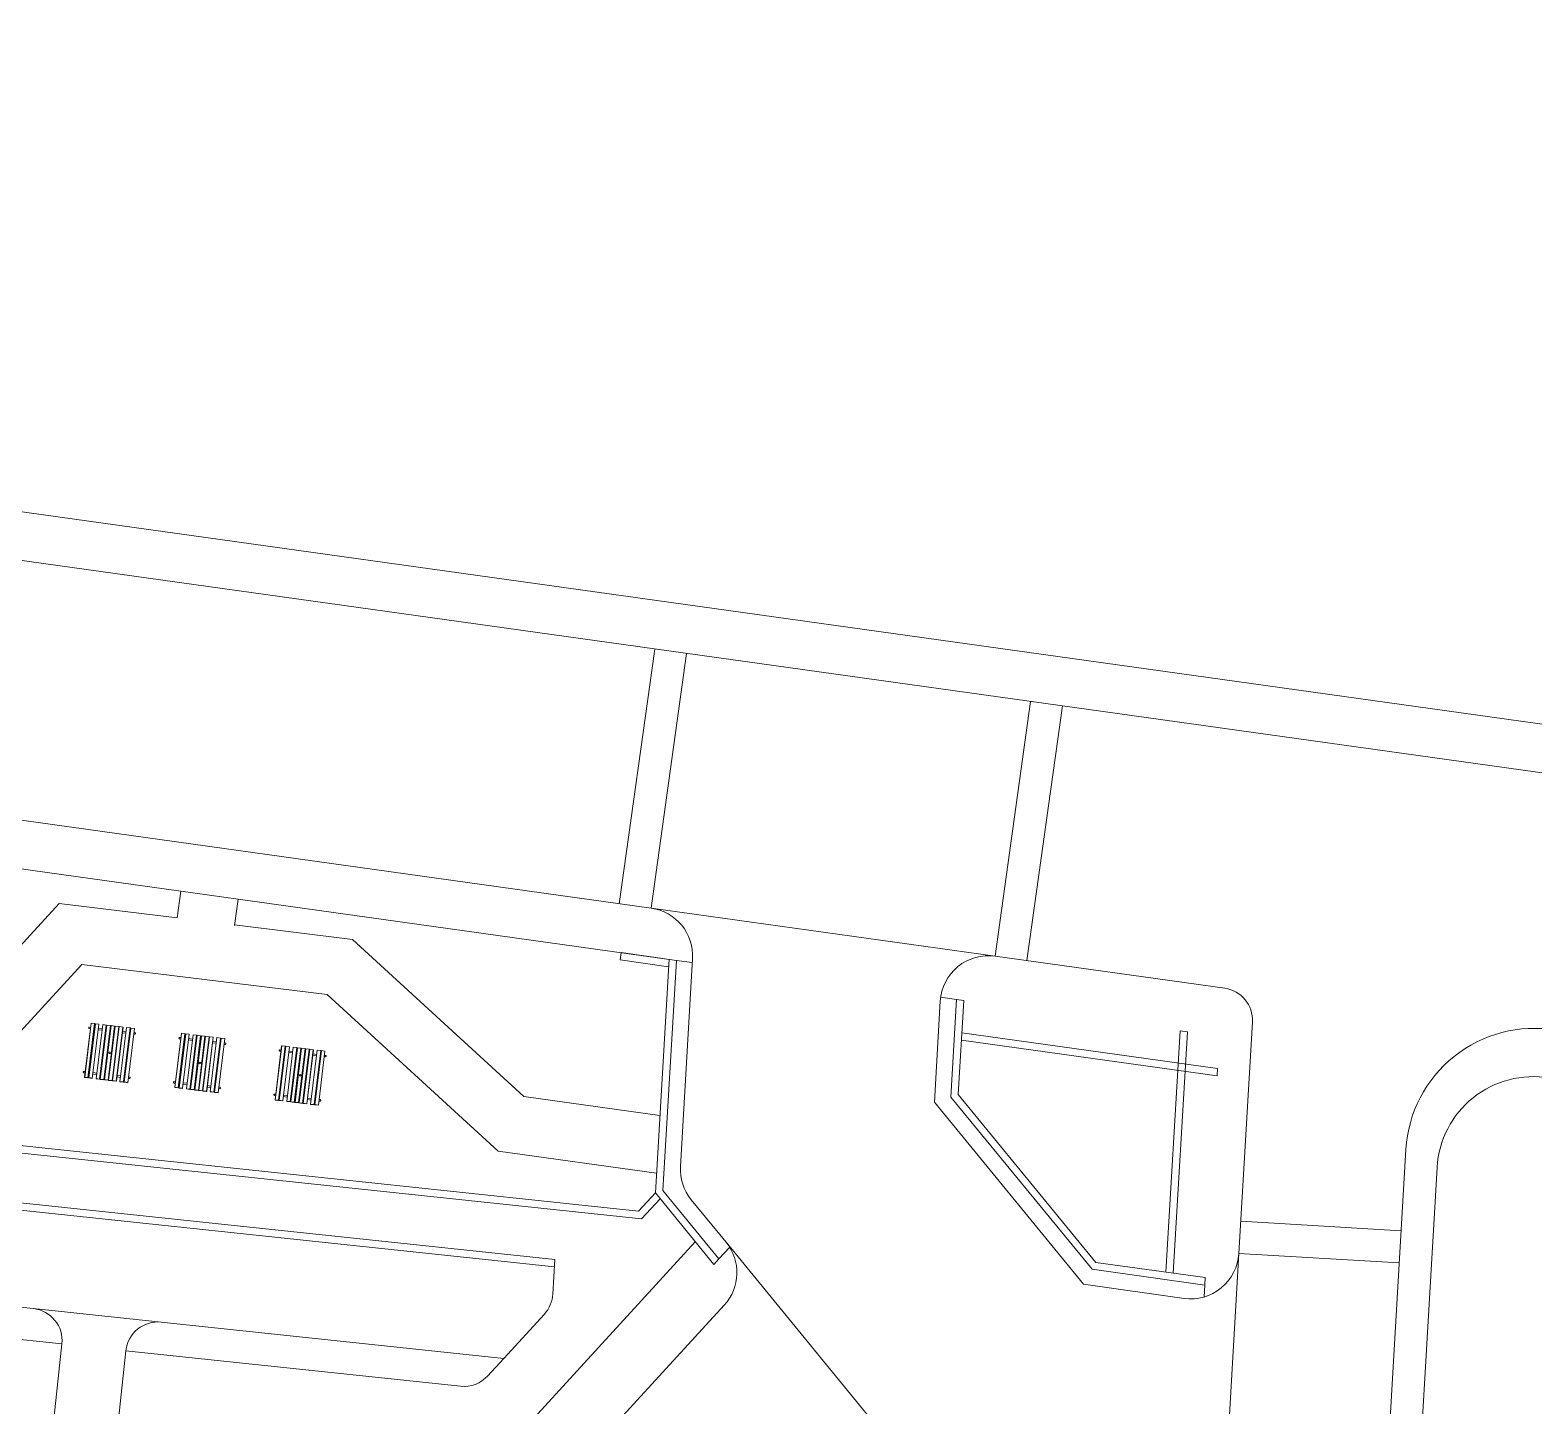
# Model space of a CAD drawing. Header units: metres. Extents: x 750 to 3116, y -341 to 1465.
# Drawn here: x 1662.97 to 1709.76, y 746.22 to 789.02 of the extents above; entities that cross this region are included whole.
import ezdxf

# ---------------------------------------------------------------- set-up
doc = ezdxf.new("R2010")
doc.units = ezdxf.units.M
for name, color, linetype, lineweight in [('Cycle road', 254, 'Continuous', 20), ('Footpath', 32, 'Continuous', 18), ('Hidden line', 251, 'Continuous', 5), ('Inverted beam', 252, 'Continuous', 5), ('Levels', 252, 'Continuous', 5), ('street fur', 33, 'Continuous', 15), ('Vehicular Road', 253, 'Continuous', 20), ('Wall ext', 20, 'Continuous', 18)]:
    doc.layers.add(name, color=color, linetype=linetype, lineweight=lineweight)

msp = doc.modelspace()

# ---------------------------------------------------------------- linework, layer by layer
at = {"layer": 'Cycle road'}
for p, q in [((1625.313, 756.499), (1679.299, 750.771)), ((1663.543, 744.166), (1663.965, 748.144)), ((1665.532, 743.955), (1665.954, 747.933))]:
    msp.add_line(p, q, dxfattribs=at)
at = {"layer": 'Cycle road', "lineweight": 20}
for p, q in [((1679.285, 750.541), (1625.289, 756.27)), ((1679.299, 750.771), (1679.236, 749.691)), ((1678.975, 749.074), (1677.708, 747.692))]:
    msp.add_line(p, q, dxfattribs=at)
at = {"layer": 'Cycle road', "lineweight": 18}
for p, q in [((1635.435, 752.177), (1663.076, 749.244)), ((1667.054, 748.822), (1677.708, 747.692))]:
    msp.add_line(p, q, dxfattribs=at)
at = {"layer": 'Cycle road', "lineweight": 20}
msp.add_arc((1678.237, 749.75), 1, 317.511, 356.6523, dxfattribs=at)
at = {"layer": 'Cycle road'}
for centre, start, end in [((1662.971, 748.25), 353.9431, 83.9431), ((1666.949, 747.828), 83.9431, 173.9431)]:
    msp.add_arc(centre, 1, start, end, dxfattribs=at)
at = {"layer": 'Footpath'}
for p, q in [((1667.551, 761.399), (1667.667, 762.231)), ((1659.716, 757.303), (1663.881, 761.85)), ((1667.551, 761.399), (1663.881, 761.85)), ((1669.336, 761.165), (1669.45, 761.982)), ((1673.008, 760.73), (1669.338, 761.18)), ((1678.338, 755.848), (1673.008, 760.73)), ((1660.418, 755.404), (1664.582, 759.95)), ((1672.217, 759.014), (1664.582, 759.95)), ((1677.535, 754.142), (1672.217, 759.014)), ((1678.338, 755.848), (1682.566, 755.257)), ((1677.535, 754.142), (1682.461, 753.454)), ((1634.335, 751.288), (1663.965, 748.144))]:
    msp.add_line(p, q, dxfattribs=at)
at = {"layer": 'Footpath', "lineweight": 20}
for p, q in [((1676.366, 746.828), (1665.954, 747.933)), ((1677.708, 747.692), (1677.209, 747.147))]:
    msp.add_line(p, q, dxfattribs=at)
at = {"layer": 'Footpath'}
for points in [[(2216.125, 835.191), (2176.415, 832.32), (2151.526, 830.622), (2124.5, 829.272), (2102.592, 826.769), (2066.447, 817.739), (2027.786, 805.153), (1873.651, 758.598), (1866.076, 756.749), (1859.037, 756.042), (1845.561, 753.412), (1836.437, 751.854), (1826.794, 752.066), (1815.967, 753.762), (1802.486, 755.632), (1785.869, 757.277), (1777.954, 757.907), (1762.081, 761.309), (1746.359, 763.919), (1712.64, 767.057), (1620.187, 779.969), (1552.188, 787.74), (1444.636, 794.917)], [(1637.388, 763.859), (1637.744, 766.411), (1667.667, 762.231)], [(1669.45, 761.982), (1683.079, 760.079)]]:
    msp.add_lwpolyline(points, dxfattribs=at)
msp.add_lwpolyline([(1908.286, 758.609), (1897.12, 755.077), (1884, 751.795), (1878.8, 750.744), (1874.346, 747.503), (1868.072, 745.894), (1860.643, 745.148), (1847.54, 742.591), (1837.25, 740.834), (1825.818, 741.084), (1814.36, 742.879), (1801.188, 744.706), (1784.89, 746.32), (1774.086, 747.181), (1759.414, 749.707), (1748.123, 751.05), (1736.419, 752.226), (1725.191, 753.94), (1710.229, 756.421, 0.445596), (1706.743, 753.637), (1705.686, 735.564), (1702.438, 715.861), (1701.757, 711.054)], format="xyb", dxfattribs=at)
at = {"layer": 'Footpath', "lineweight": 20}
msp.add_lwpolyline([(1683.669, 751.323), (1676.423, 743.412, -0.238085), (1675.159, 742.934), (1665.532, 743.955)], format="xyb", dxfattribs=at)
msp.add_arc((1676.472, 747.823), 1, 263.9431, 317.511, dxfattribs=at)
at = {"layer": 'Hidden line'}
for p, q in [((1681.302, 761.842), (1682.409, 769.765)), ((1682.293, 761.703), (1683.399, 769.626)), ((1692.994, 760.209), (1694.1, 768.132)), ((1693.984, 760.07), (1695.091, 767.994)), ((1667.667, 762.231), (1669.45, 761.982)), ((1682.293, 761.703), (1692.994, 760.209)), ((1700.635, 751.96), (1705.626, 751.668)), ((1684.624, 751.31), (1689.749, 745.061)), ((1700.576, 750.961), (1705.568, 750.669)), ((1663.076, 749.244), (1667.054, 748.822))]:
    msp.add_line(p, q, dxfattribs=at)
at = {"layer": 'Inverted beam'}
msp.add_line((1624.767, 758.337), (1681.906, 752.274), dxfattribs=at)
at = {"layer": 'Inverted beam', "lineweight": 20}
for points in [[(1682.572, 752.661), (1681.997, 752.033), (1624.742, 758.108)], [(1682.425, 752.841), (1681.906, 752.274)]]:
    msp.add_lwpolyline(points, dxfattribs=at)
at = {"layer": 'Levels'}
for p, q in [((1683.079, 760.079), (1683.575, 760.01)), ((1699.947, 740.224), (1700.576, 750.961)), ((1677.206, 747.745), (1677.206, 747.745))]:
    msp.add_line(p, q, dxfattribs=at)
at = {"layer": 'Levels', "lineweight": 20}
msp.add_line((1684.405, 750.788), (1684.738, 751.151), dxfattribs=at)
for points in [[(1691.3, 758.931), (1691.792, 758.862)], [(1699.517, 749.978), (1699.495, 749.608)]]:
    msp.add_lwpolyline(points, dxfattribs=at)
at = {"layer": 'street fur'}
for p, q in [((1664.667, 756.445), (1664.872, 758.125)), ((1664.674, 756.436), (1664.88, 758.124)), ((1664.776, 756.424), (1664.982, 758.111)), ((1664.785, 756.431), (1664.99, 758.11)), ((1664.8, 757.989), (1664.798, 757.974)), ((1664.804, 757.965), (1664.798, 757.974)), ((1665.006, 758.108), (1664.8, 756.421)), ((1664.808, 757.996), (1664.8, 757.989)), ((1664.812, 757.955), (1664.804, 757.965)), ((1664.808, 757.996), (1664.848, 757.992)), ((1664.811, 757.956), (1664.851, 757.951)), ((1664.811, 757.956), (1664.812, 757.956)), ((1664.848, 757.992), (1664.856, 757.991)), ((1664.871, 758.125), (1664.873, 758.124)), ((1664.871, 758.125), (1664.873, 758.125)), ((1664.871, 758.124), (1664.873, 758.124)), ((1664.993, 758.11), (1664.872, 758.125)), ((1664.91, 756.407), (1665.116, 758.095)), ((1664.969, 757.936), (1664.985, 757.934)), ((1664.988, 757.958), (1664.972, 757.96)), ((1664.974, 757.976), (1664.99, 757.974)), ((1664.979, 758.015), (1664.994, 758.013)), ((1665.005, 758.109), (1665.007, 758.109)), ((1665.005, 758.108), (1665.007, 758.107)), ((1665.005, 758.108), (1665.118, 758.095)), ((1665.235, 758.08), (1665.029, 756.393)), ((1665.095, 757.921), (1665.214, 757.906)), ((1665.218, 757.946), (1665.1, 757.961)), ((1665.116, 758.096), (1665.118, 758.095)), ((1665.116, 758.094), (1665.118, 758.094)), ((1665.139, 756.379), (1665.345, 758.067)), ((1665.155, 756.377), (1665.361, 758.065)), ((1665.235, 758.08), (1665.345, 758.067)), ((1665.472, 758.051), (1665.265, 756.364)), ((1665.289, 756.361), (1665.495, 758.049)), ((1665.472, 758.051), (1665.361, 758.065)), ((1665.606, 758.035), (1665.399, 756.348)), ((1665.621, 758.033), (1665.415, 756.346)), ((1665.472, 758.051), (1665.471, 758.051)), ((1665.495, 758.049), (1665.606, 758.035)), ((1665.732, 758.02), (1665.526, 756.332)), ((1665.747, 758.018), (1665.541, 756.33)), ((1665.605, 758.036), (1665.606, 758.036)), ((1665.605, 758.035), (1665.606, 758.035)), ((1665.605, 758.034), (1665.606, 758.034)), ((1665.732, 758.02), (1665.621, 758.033)), ((1665.858, 758.004), (1665.652, 756.317)), ((1665.661, 756.324), (1665.866, 758.003)), ((1665.731, 758.02), (1665.732, 758.02)), ((1665.866, 758.003), (1665.747, 758.018)), ((1665.976, 757.99), (1665.77, 756.302)), ((1665.96, 757.856), (1665.849, 757.869)), ((1666.087, 757.976), (1665.882, 756.297)), ((1665.889, 756.296), (1666.094, 757.975)), ((1665.897, 756.295), (1666.102, 757.974)), ((1666.11, 757.973), (1665.904, 756.286)), ((1665.976, 757.99), (1665.976, 757.99)), ((1666.094, 757.975), (1665.976, 757.99)), ((1666.221, 757.96), (1666.015, 756.272)), ((1666.078, 757.841), (1666.086, 757.84)), ((1666.091, 757.88), (1666.082, 757.881)), ((1666.102, 757.974), (1666.221, 757.96)), ((1666.221, 757.96), (1666.22, 757.96)), ((1665.845, 757.829), (1665.955, 757.816)), ((1666.073, 757.801), (1666.081, 757.8)), ((1666.076, 757.825), (1666.084, 757.824)), ((1666.2, 757.786), (1666.239, 757.781)), ((1666.202, 757.809), (1666.218, 757.808)), ((1666.251, 757.82), (1666.204, 757.826)), ((1666.211, 757.824), (1666.213, 757.824)), ((1666.212, 757.826), (1666.213, 757.826)), ((1666.212, 757.825), (1666.213, 757.825)), ((1666.239, 757.781), (1666.238, 757.781)), ((1666.248, 757.789), (1666.239, 757.781)), ((1666.244, 757.821), (1666.243, 757.821)), ((1666.256, 757.796), (1666.248, 757.789)), ((1666.258, 757.811), (1666.251, 757.82)), ((1666.256, 757.796), (1666.258, 757.811)), ((1667.476, 756.129), (1667.681, 757.809)), ((1667.483, 756.12), (1667.689, 757.808)), ((1667.586, 756.108), (1667.792, 757.795)), ((1667.595, 756.114), (1667.8, 757.794)), ((1667.609, 757.673), (1667.607, 757.658)), ((1667.613, 757.649), (1667.607, 757.658)), ((1667.815, 757.792), (1667.609, 756.105)), ((1667.617, 757.68), (1667.609, 757.673)), ((1667.621, 757.639), (1667.613, 757.649)), ((1667.617, 757.68), (1667.665, 757.675)), ((1667.62, 757.64), (1667.622, 757.64)), ((1667.62, 757.639), (1667.66, 757.635)), ((1667.681, 757.809), (1667.803, 757.794)), ((1667.681, 757.809), (1667.683, 757.809)), ((1667.681, 757.808), (1667.683, 757.808)), ((1667.926, 757.779), (1667.721, 756.099)), ((1667.778, 757.62), (1667.794, 757.618)), ((1667.797, 757.642), (1667.781, 757.644)), ((1667.799, 757.658), (1667.783, 757.66)), ((1667.804, 757.697), (1667.788, 757.699)), ((1667.815, 757.793), (1667.816, 757.793)), ((1667.815, 757.792), (1667.816, 757.791)), ((1667.815, 757.792), (1667.927, 757.779)), ((1668.044, 757.764), (1667.838, 756.077)), ((1667.905, 757.605), (1668.023, 757.59)), ((1668.028, 757.63), (1667.909, 757.645)), ((1667.925, 757.779), (1667.927, 757.779)), ((1667.925, 757.778), (1667.927, 757.778)), ((1668.155, 757.751), (1667.949, 756.063)), ((1667.964, 756.061), (1668.17, 757.749)), ((1668.044, 757.764), (1668.155, 757.751)), ((1668.281, 757.735), (1668.075, 756.048)), ((1668.098, 756.045), (1668.304, 757.732)), ((1668.17, 757.749), (1668.281, 757.735)), ((1668.415, 757.719), (1668.209, 756.031)), ((1668.431, 757.717), (1668.225, 756.03)), ((1668.28, 757.735), (1668.281, 757.735)), ((1668.416, 757.719), (1668.304, 757.732)), ((1668.335, 756.016), (1668.541, 757.704)), ((1668.351, 756.014), (1668.557, 757.702)), ((1668.414, 757.72), (1668.416, 757.72)), ((1668.414, 757.718), (1668.416, 757.718)), ((1668.541, 757.704), (1668.431, 757.717)), ((1668.667, 757.688), (1668.461, 756.001)), ((1668.47, 756.008), (1668.675, 757.687)), ((1668.541, 757.704), (1668.54, 757.704)), ((1668.557, 757.702), (1668.675, 757.687)), ((1668.786, 757.674), (1668.58, 755.986)), ((1668.654, 757.513), (1668.764, 757.5)), ((1668.769, 757.54), (1668.659, 757.553)), ((1668.896, 757.66), (1668.691, 755.981)), ((1668.698, 755.98), (1668.903, 757.659)), ((1668.707, 755.979), (1668.912, 757.658)), ((1668.92, 757.657), (1668.714, 755.97)), ((1668.785, 757.674), (1668.786, 757.674)), ((1668.786, 757.674), (1668.903, 757.659)), ((1669.03, 757.644), (1668.824, 755.956)), ((1668.882, 757.485), (1668.891, 757.484)), ((1668.885, 757.509), (1668.893, 757.508)), ((1668.895, 757.524), (1668.887, 757.525)), ((1668.9, 757.563), (1668.892, 757.565)), ((1668.912, 757.658), (1669.03, 757.644)), ((1669.009, 757.47), (1669.048, 757.465)), ((1669.012, 757.493), (1669.027, 757.491)), ((1669.061, 757.504), (1669.014, 757.51)), ((1669.021, 757.51), (1669.022, 757.509)), ((1669.021, 757.509), (1669.022, 757.509)), ((1669.021, 757.508), (1669.022, 757.508)), ((1669.03, 757.644), (1669.029, 757.644)), ((1669.048, 757.465), (1669.047, 757.465)), ((1669.057, 757.473), (1669.048, 757.465)), ((1669.053, 757.505), (1669.052, 757.505)), ((1669.066, 757.48), (1669.057, 757.473)), ((1669.068, 757.495), (1669.061, 757.504)), ((1669.067, 757.487), (1669.066, 757.48)), ((1669.068, 757.495), (1669.067, 757.487)), ((1670.8, 757.421), (1670.595, 755.742)), ((1670.602, 755.733), (1670.808, 757.42)), ((1670.705, 755.72), (1670.911, 757.408)), ((1670.713, 755.727), (1670.919, 757.407)), ((1670.728, 755.717), (1670.934, 757.405)), ((1670.799, 757.421), (1670.802, 757.42)), ((1670.799, 757.421), (1670.919, 757.407)), ((1670.8, 757.422), (1670.802, 757.422)), ((1671.045, 757.391), (1670.839, 755.704)), ((1670.916, 757.407), (1670.921, 757.406)), ((1670.933, 757.404), (1670.935, 757.404)), ((1670.934, 757.406), (1670.935, 757.406)), ((1670.934, 757.405), (1671.046, 757.391)), ((1671.163, 757.377), (1670.957, 755.689)), ((1671.044, 757.392), (1671.046, 757.392)), ((1671.044, 757.391), (1671.046, 757.391)), ((1671.163, 757.377), (1671.274, 757.363)), ((1664.886, 757.258), (1664.902, 757.256)), ((1664.905, 757.281), (1664.889, 757.282)), ((1665.239, 757.199), (1665.255, 757.197)), ((1665.262, 757.253), (1665.246, 757.255)), ((1665.366, 757.184), (1665.389, 757.181)), ((1665.396, 757.237), (1665.372, 757.239)), ((1665.5, 757.167), (1665.515, 757.166)), ((1665.522, 757.221), (1665.506, 757.223)), ((1665.626, 757.152), (1665.641, 757.15)), ((1665.648, 757.206), (1665.633, 757.208)), ((1665.998, 757.122), (1665.99, 757.123)), ((1665.993, 757.148), (1666.001, 757.147)), ((1667.696, 756.942), (1667.711, 756.94)), ((1667.714, 756.964), (1667.699, 756.966)), ((1668.071, 756.937), (1668.056, 756.939)), ((1668.205, 756.92), (1668.182, 756.923)), ((1668.331, 756.905), (1668.316, 756.907)), ((1670.728, 757.286), (1670.726, 757.27)), ((1670.732, 757.262), (1670.726, 757.27)), ((1670.736, 757.293), (1670.728, 757.286)), ((1670.74, 757.252), (1670.732, 757.262)), ((1670.736, 757.293), (1670.784, 757.287)), ((1670.739, 757.253), (1670.741, 757.253)), ((1670.74, 757.252), (1670.739, 757.252)), ((1670.74, 757.252), (1670.779, 757.247)), ((1670.897, 757.233), (1670.913, 757.231)), ((1670.916, 757.254), (1670.9, 757.256)), ((1670.902, 757.273), (1670.918, 757.271)), ((1670.907, 757.312), (1670.923, 757.31)), ((1671.023, 757.217), (1671.142, 757.203)), ((1671.147, 757.243), (1671.028, 757.257)), ((1671.067, 755.676), (1671.274, 757.363)), ((1671.083, 755.674), (1671.289, 757.362)), ((1671.4, 757.348), (1671.194, 755.661)), ((1671.217, 755.658), (1671.423, 757.345)), ((1671.4, 757.348), (1671.289, 757.362)), ((1671.534, 757.332), (1671.328, 755.644)), ((1671.549, 757.33), (1671.343, 755.642)), ((1671.4, 757.348), (1671.399, 757.348)), ((1671.534, 757.332), (1671.423, 757.345)), ((1671.66, 757.316), (1671.454, 755.629)), ((1671.676, 757.314), (1671.47, 755.627)), ((1671.533, 757.332), (1671.534, 757.332)), ((1671.533, 757.332), (1671.535, 757.332)), ((1671.533, 757.331), (1671.534, 757.331)), ((1671.549, 757.33), (1671.66, 757.316)), ((1671.786, 757.301), (1671.58, 755.613)), ((1671.589, 755.62), (1671.794, 757.3)), ((1671.659, 757.316), (1671.66, 757.316)), ((1671.676, 757.314), (1671.794, 757.3)), ((1671.904, 757.286), (1671.698, 755.599)), ((1671.773, 757.126), (1671.883, 757.112)), ((1671.888, 757.152), (1671.778, 757.166)), ((1672.015, 757.273), (1671.81, 755.593)), ((1671.817, 755.592), (1672.022, 757.272)), ((1671.826, 755.591), (1672.031, 757.271)), ((1671.832, 755.583), (1672.039, 757.27)), ((1671.904, 757.286), (1671.904, 757.287)), ((1672.015, 757.273), (1671.904, 757.286)), ((1672.149, 757.257), (1671.943, 755.569)), ((1672.001, 757.098), (1672.009, 757.097)), ((1672.004, 757.122), (1672.012, 757.121)), ((1672.006, 757.138), (1672.014, 757.137)), ((1672.019, 757.176), (1672.011, 757.177)), ((1672.015, 757.273), (1672.022, 757.272)), ((1672.031, 757.271), (1672.149, 757.257)), ((1672.128, 757.083), (1672.167, 757.078)), ((1672.131, 757.106), (1672.146, 757.104)), ((1672.18, 757.117), (1672.133, 757.123)), ((1672.14, 757.122), (1672.141, 757.121)), ((1672.14, 757.122), (1672.141, 757.122)), ((1672.14, 757.121), (1672.141, 757.121)), ((1672.149, 757.257), (1672.148, 757.257)), ((1672.167, 757.078), (1672.166, 757.078)), ((1672.176, 757.085), (1672.167, 757.078)), ((1672.172, 757.118), (1672.171, 757.118)), ((1672.185, 757.092), (1672.176, 757.085)), ((1672.18, 757.117), (1672.187, 757.108)), ((1672.187, 757.108), (1672.185, 757.092)), ((1664.629, 756.593), (1664.63, 756.601)), ((1664.635, 756.585), (1664.629, 756.593)), ((1664.63, 756.601), (1664.631, 756.609)), ((1664.639, 756.616), (1664.631, 756.609)), ((1664.643, 756.576), (1664.635, 756.585)), ((1664.649, 756.623), (1664.639, 756.616)), ((1664.643, 756.576), (1664.682, 756.571)), ((1664.648, 756.624), (1664.65, 756.624)), ((1664.648, 756.623), (1664.649, 756.623)), ((1664.648, 756.622), (1664.649, 756.622)), ((1664.688, 756.618), (1664.649, 756.623)), ((1664.785, 756.431), (1664.667, 756.445)), ((1664.674, 756.436), (1664.667, 756.445)), ((1664.797, 756.525), (1664.812, 756.523)), ((1664.801, 756.557), (1664.816, 756.555)), ((1664.803, 756.58), (1664.819, 756.578)), ((1664.822, 756.602), (1664.806, 756.604)), ((1664.927, 756.541), (1665.045, 756.527)), ((1665.051, 756.574), (1664.933, 756.588)), ((1665.676, 756.45), (1665.787, 756.436)), ((1665.792, 756.483), (1665.682, 756.497)), ((1665.907, 756.445), (1665.916, 756.444)), ((1665.918, 756.468), (1665.91, 756.469)), ((1666.076, 756.449), (1666.037, 756.454)), ((1666.076, 756.449), (1666.075, 756.449)), ((1666.076, 756.449), (1666.09, 756.431)), ((1668.049, 756.883), (1668.064, 756.881)), ((1668.175, 756.868), (1668.198, 756.865)), ((1668.309, 756.851), (1668.325, 756.849)), ((1668.435, 756.836), (1668.451, 756.834)), ((1668.458, 756.89), (1668.442, 756.892)), ((1668.808, 756.806), (1668.799, 756.807)), ((1668.802, 756.832), (1668.811, 756.831)), ((1670.814, 756.555), (1670.83, 756.553)), ((1670.833, 756.577), (1670.817, 756.579)), ((1671.168, 756.496), (1671.183, 756.494)), ((1671.19, 756.55), (1671.174, 756.551)), ((1671.294, 756.48), (1671.317, 756.478)), ((1671.324, 756.533), (1671.301, 756.536)), ((1671.428, 756.464), (1671.444, 756.462)), ((1671.45, 756.518), (1671.435, 756.52)), ((1671.554, 756.449), (1671.57, 756.447)), ((1671.576, 756.502), (1671.561, 756.504)), ((1671.93, 756.443), (1671.921, 756.444)), ((1664.674, 756.436), (1664.776, 756.424)), ((1664.785, 756.431), (1664.776, 756.424)), ((1664.8, 756.429), (1664.911, 756.415)), ((1664.8, 756.429), (1664.802, 756.429)), ((1664.8, 756.428), (1664.801, 756.428)), ((1664.91, 756.407), (1664.8, 756.421)), ((1664.911, 756.416), (1664.913, 756.416)), ((1664.911, 756.415), (1664.913, 756.414)), ((1664.911, 756.415), (1664.913, 756.415)), ((1665.139, 756.379), (1665.029, 756.393)), ((1665.03, 756.401), (1665.14, 756.387)), ((1665.155, 756.386), (1665.157, 756.386)), ((1665.155, 756.385), (1665.157, 756.384)), ((1665.155, 756.385), (1665.266, 756.372)), ((1665.265, 756.364), (1665.155, 756.377)), ((1665.399, 756.348), (1665.289, 756.361)), ((1665.4, 756.355), (1665.29, 756.369)), ((1665.4, 756.356), (1665.401, 756.355)), ((1665.4, 756.356), (1665.401, 756.356)), ((1665.4, 756.355), (1665.401, 756.355)), ((1665.415, 756.346), (1665.526, 756.332)), ((1665.527, 756.34), (1665.416, 756.354)), ((1665.526, 756.34), (1665.527, 756.34)), ((1665.541, 756.337), (1665.543, 756.337)), ((1665.541, 756.33), (1665.652, 756.317)), ((1665.542, 756.339), (1665.543, 756.339)), ((1665.542, 756.338), (1665.543, 756.338)), ((1665.542, 756.338), (1665.661, 756.324)), ((1665.652, 756.317), (1665.661, 756.324)), ((1665.77, 756.31), (1665.771, 756.31)), ((1665.881, 756.289), (1665.77, 756.302)), ((1665.771, 756.31), (1665.89, 756.296)), ((1665.881, 756.289), (1665.889, 756.296)), ((1665.888, 756.297), (1665.89, 756.296)), ((1665.888, 756.295), (1665.89, 756.295)), ((1665.897, 756.295), (1666.016, 756.28)), ((1665.909, 756.389), (1665.9, 756.39)), ((1665.913, 756.421), (1665.904, 756.422)), ((1665.904, 756.286), (1666.015, 756.272)), ((1666.015, 756.28), (1666.016, 756.28)), ((1666.031, 756.406), (1666.07, 756.402)), ((1666.079, 756.409), (1666.07, 756.402)), ((1666.07, 756.402), (1666.07, 756.402)), ((1666.088, 756.415), (1666.079, 756.409)), ((1666.09, 756.431), (1666.088, 756.415)), ((1667.441, 756.293), (1667.439, 756.277)), ((1667.445, 756.269), (1667.439, 756.277)), ((1667.449, 756.3), (1667.441, 756.293)), ((1667.452, 756.26), (1667.445, 756.269)), ((1667.458, 756.307), (1667.449, 756.3)), ((1667.452, 756.26), (1667.492, 756.255)), ((1667.457, 756.307), (1667.459, 756.307)), ((1667.457, 756.306), (1667.459, 756.306)), ((1667.458, 756.308), (1667.459, 756.308)), ((1667.49, 756.303), (1667.458, 756.307)), ((1667.595, 756.114), (1667.476, 756.129)), ((1667.476, 756.129), (1667.483, 756.12)), ((1667.483, 756.12), (1667.586, 756.108)), ((1667.49, 756.303), (1667.497, 756.302)), ((1667.595, 756.114), (1667.586, 756.108)), ((1667.622, 756.207), (1667.606, 756.209)), ((1667.609, 756.112), (1667.611, 756.112)), ((1667.72, 756.091), (1667.609, 756.105)), ((1667.626, 756.239), (1667.61, 756.241)), ((1667.61, 756.113), (1667.611, 756.112)), ((1667.61, 756.113), (1667.611, 756.113)), ((1667.61, 756.113), (1667.722, 756.099)), ((1667.613, 756.264), (1667.629, 756.262)), ((1667.631, 756.286), (1667.616, 756.288)), ((1667.72, 756.1), (1667.722, 756.1)), ((1667.721, 756.099), (1667.72, 756.091)), ((1667.72, 756.098), (1667.722, 756.098)), ((1667.736, 756.225), (1667.854, 756.211)), ((1667.86, 756.258), (1667.742, 756.272)), ((1667.838, 756.077), (1667.949, 756.063)), ((1667.839, 756.085), (1667.95, 756.071)), ((1667.964, 756.069), (1667.966, 756.068)), ((1668.075, 756.048), (1667.964, 756.061)), ((1667.965, 756.07), (1667.966, 756.07)), ((1667.965, 756.069), (1668.076, 756.056)), ((1668.209, 756.031), (1668.098, 756.045)), ((1668.21, 756.039), (1668.099, 756.053)), ((1668.209, 756.04), (1668.211, 756.04)), ((1668.209, 756.039), (1668.21, 756.039)), ((1668.209, 756.039), (1668.211, 756.039)), ((1668.336, 756.024), (1668.225, 756.037)), ((1668.225, 756.03), (1668.335, 756.016)), ((1668.335, 756.024), (1668.336, 756.024)), ((1668.351, 756.023), (1668.352, 756.023)), ((1668.351, 756.022), (1668.352, 756.022)), ((1668.351, 756.021), (1668.352, 756.021)), ((1668.461, 756.001), (1668.351, 756.014)), ((1668.352, 756.022), (1668.47, 756.008)), ((1668.461, 756.001), (1668.47, 756.008)), ((1668.485, 756.134), (1668.596, 756.12)), ((1668.602, 756.167), (1668.491, 756.181)), ((1668.58, 755.994), (1668.581, 755.994)), ((1668.58, 755.986), (1668.69, 755.973)), ((1668.581, 755.994), (1668.7, 755.98)), ((1668.69, 755.973), (1668.698, 755.98)), ((1668.697, 755.979), (1668.699, 755.979)), ((1668.698, 755.98), (1668.7, 755.98)), ((1668.825, 755.964), (1668.707, 755.979)), ((1668.718, 756.073), (1668.71, 756.074)), ((1668.714, 756.106), (1668.722, 756.105)), ((1668.714, 755.97), (1668.824, 755.956)), ((1668.716, 756.129), (1668.725, 756.128)), ((1668.728, 756.152), (1668.719, 756.153)), ((1668.84, 756.09), (1668.88, 756.086)), ((1668.885, 756.133), (1668.846, 756.137)), ((1668.88, 756.086), (1668.879, 756.086)), ((1668.888, 756.092), (1668.88, 756.086)), ((1668.885, 756.133), (1668.885, 756.133)), ((1668.899, 756.115), (1668.885, 756.133)), ((1668.897, 756.099), (1668.888, 756.092)), ((1668.899, 756.115), (1668.897, 756.099)), ((1671.927, 756.419), (1671.918, 756.42)), ((1668.824, 755.964), (1668.825, 755.964)), ((1670.558, 755.898), (1670.557, 755.89)), ((1670.564, 755.882), (1670.557, 755.89)), ((1670.558, 755.898), (1670.559, 755.906)), ((1670.568, 755.913), (1670.559, 755.906)), ((1670.571, 755.873), (1670.564, 755.882)), ((1670.577, 755.92), (1670.568, 755.913)), ((1670.571, 755.873), (1670.61, 755.868)), ((1670.576, 755.92), (1670.616, 755.915)), ((1670.576, 755.92), (1670.578, 755.92)), ((1670.576, 755.919), (1670.578, 755.919)), ((1670.713, 755.727), (1670.595, 755.742)), ((1670.595, 755.742), (1670.602, 755.733)), ((1670.602, 755.733), (1670.705, 755.72)), ((1670.713, 755.727), (1670.705, 755.72)), ((1670.725, 755.821), (1670.741, 755.819)), ((1670.728, 755.726), (1670.73, 755.726)), ((1670.728, 755.725), (1670.73, 755.724)), ((1670.728, 755.725), (1670.84, 755.712)), ((1670.728, 755.717), (1670.839, 755.704)), ((1670.745, 755.851), (1670.729, 755.853)), ((1670.732, 755.877), (1670.747, 755.875)), ((1670.75, 755.899), (1670.735, 755.9)), ((1670.839, 755.713), (1670.841, 755.712)), ((1670.839, 755.712), (1670.841, 755.712)), ((1670.839, 755.711), (1670.841, 755.711)), ((1670.855, 755.838), (1670.973, 755.824)), ((1670.979, 755.871), (1670.861, 755.885)), ((1670.957, 755.689), (1671.067, 755.676)), ((1670.958, 755.697), (1671.068, 755.684)), ((1671.083, 755.682), (1671.195, 755.668)), ((1671.083, 755.681), (1671.085, 755.681)), ((1671.194, 755.661), (1671.083, 755.674)), ((1671.084, 755.683), (1671.085, 755.683)), ((1671.328, 755.644), (1671.217, 755.658)), ((1671.329, 755.652), (1671.218, 755.666)), ((1671.328, 755.653), (1671.329, 755.653)), ((1671.328, 755.652), (1671.329, 755.652)), ((1671.328, 755.651), (1671.329, 755.651)), ((1671.343, 755.642), (1671.454, 755.629)), ((1671.455, 755.637), (1671.344, 755.65)), ((1671.454, 755.637), (1671.455, 755.637)), ((1671.47, 755.636), (1671.471, 755.635)), ((1671.47, 755.635), (1671.471, 755.635)), ((1671.47, 755.634), (1671.471, 755.634)), ((1671.47, 755.627), (1671.58, 755.613)), ((1671.471, 755.635), (1671.589, 755.62)), ((1671.58, 755.613), (1671.589, 755.62)), ((1671.604, 755.746), (1671.715, 755.733)), ((1671.721, 755.78), (1671.61, 755.794)), ((1671.698, 755.599), (1671.809, 755.585)), ((1671.699, 755.607), (1671.699, 755.607)), ((1671.699, 755.607), (1671.818, 755.592)), ((1671.809, 755.585), (1671.817, 755.592)), ((1671.816, 755.593), (1671.819, 755.593)), ((1671.816, 755.592), (1671.818, 755.592)), ((1671.944, 755.577), (1671.826, 755.591)), ((1671.837, 755.685), (1671.828, 755.687)), ((1671.832, 755.719), (1671.841, 755.718)), ((1671.832, 755.583), (1671.943, 755.569)), ((1671.835, 755.742), (1671.844, 755.741)), ((1671.847, 755.765), (1671.838, 755.766)), ((1671.943, 755.577), (1671.944, 755.577)), ((1671.959, 755.703), (1671.999, 755.698)), ((1672.004, 755.745), (1671.965, 755.75)), ((1671.999, 755.698), (1671.998, 755.698)), ((1672.007, 755.705), (1671.999, 755.698)), ((1672.004, 755.745), (1672.004, 755.745)), ((1672.018, 755.728), (1672.004, 755.745)), ((1672.016, 755.711), (1672.007, 755.705)), ((1672.016, 755.711), (1672.018, 755.728))]:
    msp.add_line(p, q, dxfattribs=at)
for points in [[(1665.324, 757.89), (1665.339, 757.888)], [(1665.331, 757.95), (1665.347, 757.948)], [(1665.45, 757.875), (1665.473, 757.872)], [(1665.457, 757.935), (1665.481, 757.932)], [(1665.584, 757.859), (1665.6, 757.857)], [(1665.591, 757.918), (1665.607, 757.916)], [(1665.71, 757.843), (1665.726, 757.841)], [(1665.717, 757.903), (1665.733, 757.901)], [(1668.133, 757.574), (1668.149, 757.572)], [(1668.14, 757.634), (1668.156, 757.632)], [(1668.259, 757.559), (1668.283, 757.556)], [(1668.267, 757.618), (1668.29, 757.616)], [(1668.393, 757.543), (1668.409, 757.541)], [(1668.401, 757.602), (1668.416, 757.6)], [(1668.52, 757.527), (1668.535, 757.525)], [(1668.527, 757.587), (1668.543, 757.585)], [(1671.252, 757.187), (1671.268, 757.185)], [(1671.259, 757.247), (1671.275, 757.245)], [(1671.378, 757.172), (1671.402, 757.169)], [(1671.385, 757.231), (1671.409, 757.228)], [(1671.512, 757.155), (1671.528, 757.153)], [(1671.52, 757.215), (1671.535, 757.213)], [(1671.638, 757.14), (1671.654, 757.138)], [(1671.646, 757.199), (1671.661, 757.198)], [(1665.154, 756.504), (1665.17, 756.502)], [(1665.162, 756.564), (1665.177, 756.562)], [(1665.281, 756.489), (1665.304, 756.486)], [(1665.288, 756.548), (1665.311, 756.545)], [(1665.415, 756.472), (1665.43, 756.47)], [(1665.422, 756.532), (1665.438, 756.53)], [(1665.541, 756.457), (1665.557, 756.455)], [(1665.548, 756.516), (1665.564, 756.515)], [(1667.964, 756.188), (1667.98, 756.186)], [(1667.971, 756.248), (1667.987, 756.246)], [(1668.09, 756.173), (1668.114, 756.17)], [(1668.097, 756.232), (1668.121, 756.229)], [(1668.224, 756.156), (1668.24, 756.154)], [(1668.231, 756.216), (1668.247, 756.214)], [(1668.35, 756.141), (1668.366, 756.139)], [(1668.358, 756.2), (1668.373, 756.198)], [(1671.083, 755.801), (1671.098, 755.799)], [(1671.09, 755.86), (1671.106, 755.858)], [(1671.209, 755.785), (1671.232, 755.782)], [(1671.216, 755.845), (1671.24, 755.842)], [(1671.343, 755.769), (1671.359, 755.767)], [(1671.35, 755.828), (1671.366, 755.827)], [(1671.469, 755.754), (1671.485, 755.752)], [(1671.476, 755.813), (1671.492, 755.811)]]:
    msp.add_lwpolyline(points, dxfattribs=at)
for centre in [(1665.448, 757.202), (1668.257, 756.886), (1671.376, 756.499)]:
    msp.add_circle(centre, 0.025, dxfattribs=at)
at = {"layer": 'Vehicular Road'}
msp.add_lwpolyline([(2216.233, 833.695), (2176.52, 830.824), (2151.614, 829.125), (2124.623, 827.776), (2102.86, 825.29), (2066.861, 816.296), (2028.235, 803.722), (1874.046, 757.15), (1866.33, 755.267), (1859.256, 754.556), (1845.831, 751.937), (1836.548, 750.352), (1826.661, 750.568), (1815.748, 752.278), (1802.309, 754.142), (1785.735, 755.783), (1777.736, 756.42), (1761.801, 759.834), (1746.167, 762.431), (1712.467, 765.567), (1619.998, 778.481), (1552.053, 786.246), (1444.558, 793.418)], dxfattribs=at)
at = {"layer": 'Vehicular Road', "lineweight": 20}
msp.add_lwpolyline([(1557.761, 757.196), (1555.279, 754.479, -0.709085), (1551.807, 755.96), (1553.093, 775.439, -0.428302), (1555.871, 777.758), (1618.991, 770.544), (1682.293, 761.703, -0.390874), (1683.583, 760.13), (1683.205, 753.669, 0.188493), (1683.542, 752.63), (1684.624, 751.31, -0.373088), (1684.57, 749.346), (1649.471, 711.027)], format="xyb", dxfattribs=at)
at = {"layer": 'Vehicular Road', "lineweight": 20, "ltscale": 100}
msp.add_lwpolyline([(1692.994, 760.209), (1700.137, 759.211, -0.390874), (1700.997, 758.162), (1700.576, 750.961, -0.437944), (1698.871, 749.563), (1695.747, 750), (1691.104, 755.662), (1691.289, 758.811, -0.437944)], format="xyb", close=True, dxfattribs=at)
at = {"layer": 'Vehicular Road'}
msp.add_lwpolyline([(1907.83, 760.038), (1896.711, 756.521), (1883.669, 753.258), (1878.182, 752.15), (1873.696, 748.885), (1867.809, 747.375), (1860.424, 746.634), (1847.27, 744.067), (1837.139, 742.337), (1825.951, 742.582), (1814.579, 744.363), (1801.365, 746.196), (1785.023, 747.814), (1774.273, 748.67), (1759.63, 751.192), (1748.286, 752.542), (1736.608, 753.715), (1725.427, 755.421), (1710.422, 757.91, 0.445596), (1705.774, 754.197), (1704.69, 735.675), (1701.45, 716.013), (1700.767, 711.194)], format="xyb", dxfattribs=at)
at = {"layer": 'Wall ext'}
msp.add_line((1681.36, 760.319), (1681.328, 760.091), dxfattribs=at)
at = {"layer": 'Wall ext', "lineweight": 20}
for p, q in [((1681.328, 760.091), (1682.837, 759.881)), ((1682.85, 760.111), (1682.425, 752.841)), ((1698.748, 757.891), (1698.308, 750.379)), ((1698.976, 757.859), (1698.537, 750.347)), ((1698.976, 757.859), (1698.748, 757.891)), ((1699.898, 756.488), (1691.949, 757.598)), ((1699.911, 756.718), (1691.962, 757.829)), ((1682.425, 752.841), (1684.248, 750.617)), ((1684.405, 750.788), (1684.248, 750.617))]:
    msp.add_line(p, q, dxfattribs=at)
for points in [[(1681.36, 760.319), (1683.079, 760.079), (1682.66, 752.917), (1684.405, 750.788)], [(1691.792, 758.862), (1691.615, 755.827), (1696.01, 750.468), (1699.517, 749.978)], [(1691.792, 758.862), (1692.021, 758.83)], [(1692.021, 758.83), (1691.85, 755.904), (1696.13, 750.683), (1699.53, 750.208)], [(1699.911, 756.718), (1699.898, 756.488)], [(1699.53, 750.208), (1699.517, 749.978)]]:
    msp.add_lwpolyline(points, dxfattribs=at)

doc.saveas('drawing.dxf')
